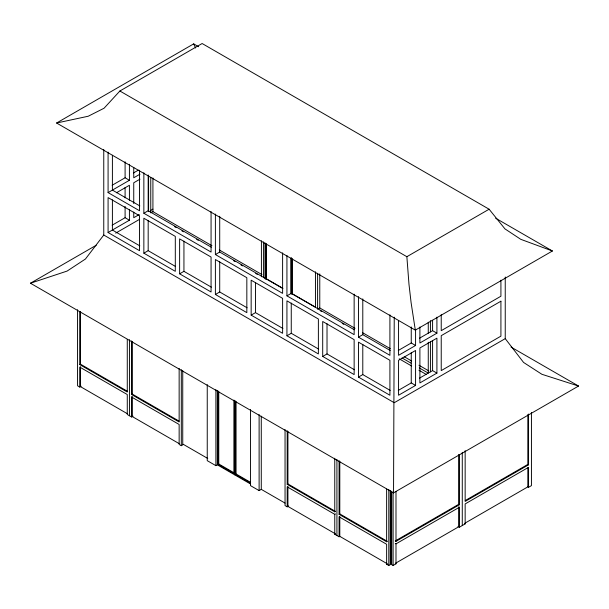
<?xml version="1.0" encoding="UTF-8"?>
<svg xmlns="http://www.w3.org/2000/svg" width="609" height="609" viewBox="0 0 609 609"><rect width="100%" height="100%" fill="white"/><g stroke="black" fill="none" stroke-linecap="round" stroke-linejoin="round"><path stroke-width="0.91" d="M96.23 245.252L30.45 283.223L393.543 492.856L394.236 317.16M103.758 149.456L103.758 235.021L85.435 259.023L67.104 271.074L30.45 283.223M552.416 250.992L520.771 239.322L504.945 228.877L489.118 209.214L202.135 43.521L119.882 91.007L104.055 108.235L88.229 116.235L56.584 123.018L415.323 330.139L552.416 250.992L495.642 218.212M56.584 123.018L193.677 43.871L198.61 46.726M112.132 185.265L125.096 177.782L129.42 180.279L129.42 164.27M133.47 172.948L138.334 170.139M108.082 152.098L108.082 192.596L129.42 180.279M139.994 174.174L133.744 177.782L133.744 167.422M116.456 192.756L129.42 185.273L129.42 200.376M139.994 179.16L133.744 182.776L133.744 203.551M112.132 225.193L125.096 217.71L129.42 220.207L129.42 209.823M108.082 232.524L139.53 250.68L139.53 215.746L108.082 197.59L108.082 232.524L129.42 220.207M139.217 214.551L133.744 217.71L133.744 212.046M143.853 172.75L143.853 213.249L148.177 210.752L211.293 247.193M150.758 210.387L152.92 209.138M115.695 233.125L139.545 219.354M211.932 245.709L152.92 211.635L150.758 212.884L150.758 177.333M143.853 253.177L175.301 271.332L175.301 236.391L143.853 218.235L143.853 253.177L148.177 250.68L175.59 266.514M179.625 273.829L211.064 291.985L211.064 257.044L179.625 238.888L179.625 273.829L183.941 271.332L211.361 287.159M215.388 214.056L215.388 254.547L219.712 252.057L282.827 288.491M79.726 311.922L79.726 364.585L80.449 364.167L127.174 391.145M215.388 294.482L246.835 312.638L246.835 277.696L215.388 259.541L215.388 294.482L219.712 291.985L247.125 307.811M282.789 288.278L266.453 278.846L265.737 279.265L265.737 243.341M77.564 309.737L77.564 385.794L79.726 387.042L81.164 386.213M251.159 315.135L282.606 333.29L282.606 298.349L251.159 280.193L251.159 315.135L255.483 312.638L282.896 328.464M286.93 255.354L286.93 295.852L291.254 293.355L354.369 329.796M315.249 307.02L292.389 293.82L291.673 294.238L291.673 258.3M131.597 340.926L131.597 394.533L132.32 394.114L179.046 421.093M133.036 416.16L131.597 416.99L131.597 397.03L132.32 396.611L132.32 416.579L179.046 443.558M119.882 91.007L406.865 256.701L489.118 209.214M355.017 328.312L319.771 307.964L317.609 309.212L317.609 273.243M286.93 335.78L318.378 353.936L318.378 319.002L286.93 300.846L286.93 335.78L291.254 333.29L318.667 349.117M322.701 356.432L354.141 374.588L354.141 339.647L322.701 321.491L322.701 356.432L327.018 353.936L354.438 369.762M358.465 296.659L358.465 337.158L362.789 334.661L390.202 350.487M131.597 397.03L179.145 424.481L179.145 444.441L181.307 445.689L182.746 444.859L182.746 370.706M398.286 350.472L411.25 342.989L415.574 345.486L415.574 329.477M419.479 338.239L432.588 330.672L436.912 333.169L436.912 317.16M358.465 377.085L389.912 395.241L389.912 360.3L358.465 342.144L358.465 377.085L362.789 374.588L390.202 390.415M415.574 345.486L398.56 355.313L398.56 320.463M436.912 333.169L419.898 342.989L419.898 326.98M207.243 384.606L207.243 460.663L215.891 465.657L217.329 464.827L250.261 483.835M218.052 390.925L218.052 464.408L218.768 463.989L233.826 472.683M235.34 400.905L235.34 474.388L236.056 473.977L250.322 482.214M398.286 390.407L411.25 382.924L415.574 385.421L415.574 350.479L398.56 360.3L398.56 395.241L415.574 385.421M419.479 378.166L432.588 370.607L436.912 373.096L436.912 338.162L419.898 347.983L419.898 382.924L436.912 373.096M505.242 276.996L505.242 338.642L394.236 402.724L103.758 235.021M250.466 409.56L250.466 485.624L259.114 490.61L261.276 489.362L285.073 503.103M287.212 484.376L287.928 483.957L335.475 511.408L334.76 511.826L287.212 484.376L287.212 430.769M285.05 429.528L285.05 505.584L287.212 506.833L288.651 506.003M287.212 506.833L287.212 486.865L334.76 514.323L335.475 513.905M339.084 514.323L339.799 513.905L387.347 541.355L386.631 541.774L339.084 514.323L339.084 460.716M393.543 492.856L578.55 386.045L511.035 347.069M334.76 514.323L334.76 534.283L335.475 533.872L287.928 506.422L287.928 486.454M339.084 536.78L339.799 536.362L387.347 563.82L386.631 564.231L386.631 544.271L339.084 516.813L339.084 536.78L334.76 534.283M459.392 504.754L458.668 504.336L395.271 540.937L395.995 541.355L459.392 504.754L459.392 454.915M465.261 500.537L527.836 464.408L528.551 464.827L528.551 414.044M528.551 464.827L465.154 501.428L465.154 450.645M395.271 543.434L395.995 543.852L459.392 507.251L459.392 527.211L457.953 526.382M386.631 564.231L388.793 565.479L390.232 564.65L390.232 490.489M465.261 522.994L527.836 486.873L528.551 487.284L531.436 485.624L531.436 412.415M391.671 491.44L391.671 564.65L393.109 565.479L395.995 563.82L395.995 543.852M459.392 527.211L465.154 523.885L465.154 503.925L528.551 467.316L528.551 487.284M578.55 386.045L541.896 374.291L523.565 362.439L505.242 338.642M219.309 249.964L261.931 274.575M362.393 332.575L390.262 348.66M404.193 356.707L411.57 360.97M418.946 365.225L428.782 370.904M139.819 205.926L112.406 190.099L112.406 155.257M174.524 226.609L176.168 227.553M181.901 230.864L183.545 231.808M196.661 239.383L198.298 240.327M233.544 260.675L235.181 261.626M240.92 264.938L242.557 265.882M255.673 273.456L257.318 274.4M320.068 310.628L321.704 311.58M342.197 323.409L343.834 324.353M402.031 357.955L411.052 363.162M419.243 367.897L428.264 373.096L428.264 342.273M399.215 358.823L411.532 365.94M418.923 370.203L426.315 374.474M108.082 192.596L139.53 210.752L139.53 170.254M143.853 213.249L211.064 252.057L211.064 211.559M215.388 254.547L282.606 293.355L282.606 252.864M286.93 295.852L354.141 334.661L354.141 294.162M358.465 337.158L389.912 355.313L389.912 314.815M139.819 245.861L112.406 230.035L112.406 199.813M459.392 507.251L458.668 506.833L458.668 526.8L395.271 563.401L395.995 563.82M464.431 523.474L465.154 523.885M79.726 364.585L127.273 392.036L127.273 339.373M131.597 394.533L179.145 421.984L179.145 368.384M183.142 444.25L207.76 458.47M218.052 464.408L233.902 473.558L233.902 400.075M235.34 474.388L250.398 483.082M127.174 413.61L80.449 386.631L80.449 366.664M131.597 416.99L127.273 414.493L127.273 394.533L79.726 367.082L79.726 387.042M193.677 43.871L195.596 47.989M415.323 330.139L411.098 302.643L408.982 284.281L406.865 256.701M527.836 414.569L527.836 464.408M527.836 467.857L527.836 486.873M500.918 280.201L500.918 296.218L441.228 330.672L441.228 314.663M462.277 452.342L462.277 525.552M458.668 454.497L458.668 504.336M432.588 320.311L432.588 330.672M432.588 340.385L432.588 370.607M430.426 320.623L430.426 331.92M430.426 341.634L430.426 371.848M428.264 322.199L428.264 333.169M411.25 326.98L411.25 342.989M411.25 352.702L411.25 382.924M395.995 491.516L395.995 541.355M393.109 492.278L393.109 565.479M390.948 491.029L390.948 564.231M388.793 489.423L388.793 565.479M386.631 489.111L386.631 541.774M362.789 298.874L362.789 334.661M362.789 344.374L362.789 374.588M339.799 461.241L339.799 513.905M339.799 516.402L339.799 536.362M336.922 459.475L336.922 535.532M334.76 458.219L334.76 511.826M327.018 323.722L327.018 353.936M319.771 273.883L319.771 307.964M315.447 271.804L315.447 307.629M292.389 258.825L292.389 293.82M291.254 257.569L291.254 293.355M291.254 303.069L291.254 333.29M290.95 258.772L290.95 293.713M287.928 431.294L287.928 483.957M266.453 243.874L266.453 278.846M265.014 242.915L265.014 278.739M263.575 241.857L263.575 277.681M261.413 240.799L261.413 276.768M261.276 416.16L261.276 489.362M259.114 414.554L259.114 490.61M255.483 282.416L255.483 312.638M236.056 401.43L236.056 473.977M234.617 400.653L234.617 474.807M219.712 216.271L219.712 252.057M219.712 261.763L219.712 291.985M218.768 391.45L218.768 463.989M217.329 390.666L217.329 464.827M215.891 389.6L215.891 465.657M183.941 241.118L183.941 271.332M181.307 369.633L181.307 445.689M152.92 177.973L152.92 211.635M148.596 176.085L148.596 211.635M148.177 174.966L148.177 210.752M148.177 220.466L148.177 250.68M132.32 341.451L132.32 394.114M129.435 339.685L129.435 415.741M125.096 161.773L125.096 177.782M125.096 187.496L125.096 197.879M125.096 206.382L125.096 217.71M80.449 311.503L80.449 364.167M500.918 301.204L441.228 335.666L441.228 370.607L500.918 336.145L500.918 301.204"/></g></svg>
